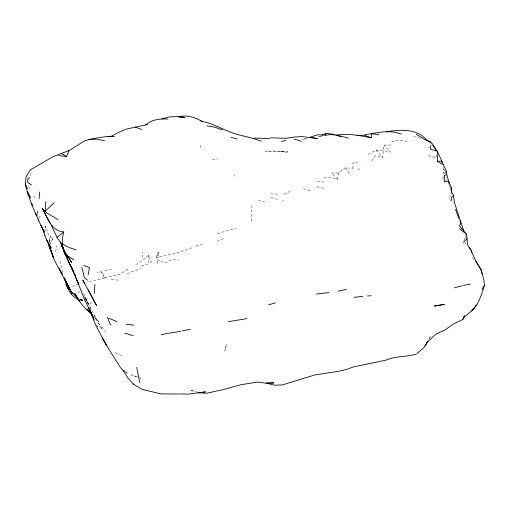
<?xml version="1.0" encoding="UTF-8"?>
<svg xmlns="http://www.w3.org/2000/svg" width="510" height="510" viewBox="0 0 510 510"><rect width="100%" height="100%" fill="white"/><g stroke="black" fill="none" stroke-linecap="round" stroke-linejoin="round"><path stroke-width="0.38" stroke-dasharray="2.55 1.91" d="M251.972 205.237L251.5 222.481M333.419 134.251L333.393 135.807L335.65 135.972M142.271 257.588L142.379 252.495L141.748 252.985M442.954 178.768L443.502 169.435L442.756 165.667M44.861 232.426L45.212 226.274L47.545 231.068L47.194 232.235L50.356 236.646L53.148 238.113L50.337 243.633M44.797 232.42L45.212 226.274M450.018 195.132L449.692 199.799L454.11 202.362M324.143 177.965L331.06 177.55L337.824 179.271L338.296 172.954L345.665 167.809L352.627 168.313L353.13 162.422L360.124 163.187M371.79 161.02L375.411 155.588L382.596 157.571L383.934 145.057L391.183 145.07M465.853 238.763L466.038 237.246M436.675 154.759L436.279 157.826L428.578 155.499M48.648 243.091L50.356 236.646L49.081 241.683L49.113 240.108L49.393 242.454M88.931 281.558L104.461 278.199L104.646 277.096L101.382 271.747L96.919 272.793M55.577 251.564L56.655 246.999L56.374 245.712M157.928 252.609L158.801 252.424L157.928 252.609L156.302 257.901L158.329 260.253L164.934 263.103L172.692 259.023L179.208 260.094M36.975 213.116L37.459 211.605L37.982 216.278M463.858 240.803L466.127 234.944M28.656 179.813L31.18 173.464M156.959 263.574L158.329 260.253M79.407 290.84L77.456 294.525L75.875 296.24M429.312 338.544L430.733 335.867L428.808 339.15M53.148 238.113L50.337 242.639L50.401 244.978M87.459 298.784L86.553 299.784L84.405 299.835M89.696 304.126L91.768 301.856M38.671 217.866L41.845 214.812M358.403 169.887L359.665 168.765M150.227 259.093L148.812 255.178L142.124 260.744L134.869 265.315M141.391 266.061L148.85 263.606L152.133 261.126M127.698 269.101L120.156 274.08L105.87 277.816L104.646 277.096M282.642 200.902L283.541 200.322M85.846 300.205L86.93 299.542L84.271 299.829M368.271 154.358L376.042 150.106L383.246 150.488L390.501 152.127L383.934 145.057M320.592 135.934L317.972 137.222L323.289 135.794M283.796 194.31L290.317 191.263M127.143 273.774L134.366 270.683L140.862 268.776M216.986 241.287L224.024 238.374M72.382 286.512L80.121 283.375M158.667 256.989L156.302 257.901L158.036 252.526L158.667 256.989C170.633 254.777 182.382 251.73 193.621 247.006M306.548 138.344L302.302 139.727L306.791 138.286M195.808 246.285L202.247 244.315M391.591 141.939L399.228 139.842L406.636 141.455M217.611 233.656L231.82 229.219L236.111 228.372M104.754 270.957L112.461 269.293M80.115 299.95L83.691 299.854M212.345 159.305L217.56 159.196M79.713 299.925L83.512 299.848M338.296 172.954L331.334 173.037L337.824 179.271M270.74 193.94L277.332 194.112M317.137 181.401L323.92 182.07M111.422 279.321L118.103 280.143M258.34 200.659L264.639 201.667M280.685 151.24L265.372 151.228L272.761 150.96L287.532 151.75L280.532 151.215L287.965 152.719M80.433 300.058L84.042 300.734M428.362 147.288L429.292 147.511M270.982 197.701L277.242 199.276M420.246 138.216L413.973 136.559M316.869 186.603L323.487 188.426M303.501 188.63L309.959 190.695M139.663 377.795L140.843 378.203L137.942 377.19M137.222 376.935L131.427 374.907L137.419 377.005M79.879 299.121L84.762 300.874M197.619 392.47L190.262 389.787L194.922 392.133M79.726 299.325L83.015 300.836L79.911 298.713M444.905 179.737L447.5 181.031M125.466 372.192L128.182 373.543L124.975 371.433M115.209 352.512L123.273 356.567M443.502 169.435L446.448 171.456M94.458 317.622L98.902 321.625L96.275 319.158L93.814 315.537L102.21 329.607L86.177 299.816L90.519 308.352L89.582 306.516M464.935 242.932L465.847 243.863L465.573 241.039M376.042 150.106L382.596 157.571M101.847 326.751L105.717 331.474M28.541 186.469L31.033 190.345M345.665 167.809L350.663 175.657M84.392 296.61L85.82 299.179M84.749 297.273L88.612 304.572L82.862 291.695M96.792 325.042L97.792 326.999L96.766 324.953M101.382 271.747L104.461 278.199M33.838 195.61L34.954 198.517M472.776 257.199L473.701 260.871M62.762 272.295L60.148 260.884M234.715 174.79L234.97 176.275M449.316 184.818L450.094 189.529M200.545 145.573L200.819 147.568M37.459 211.605L37.912 216.119M148.812 255.178L148.85 263.606M226.415 344.333L224.878 350.906L226.415 344.333M82.429 300.753L79.93 298.943L82.429 300.753M27.648 189.133L27.476 187.642L27.636 189.076"/><path stroke-width="0.76" d="M451.356 200.392L451.363 197.472L453.677 195.547L451.516 191.989L451.127 187.489L448.8 181.681L446.779 174.72L446.448 171.456L437.166 150.928L430.567 149.456L430.746 145.184M442.374 164.341L437.503 161.243L437.669 154.434M48.998 244.035L48.928 246.394L51.727 252.852M335.701 135.36C347.463 132.823 359.646 135.666 371.274 137.783L371.382 133.805L378.911 134.557M94.286 293.569L94.924 284.389M26.386 188.069L25.5 184.129L26.023 176.868L30.396 169.862L53.091 156.627L68.85 150.597M45.849 201.597L45.059 211.363L47.258 213.212L58.178 219.721M39.041 198.804L39.716 192.034M65.07 252.597L62.921 247.93L67.224 257.308L61.347 245.049L66.051 254.005C60.939 247.65 61.895 239.311 63.801 231.948C51.261 231.151 47.487 217.744 42.445 208.666L45.059 211.363L54.156 202.687M28.165 177.569L27.566 182.223L31.543 185.002M451.516 191.989L451.363 193.08L451.127 187.489M270.612 137.796L286.155 138.306L294.219 137.031L302.099 136.559L317.437 138.624L310.086 137.19L317.902 134.736L325.565 135.182L325.839 133.346L333.419 134.251L348.445 138.127M88.23 274.718L89.448 267.572L83.538 265.404M459.574 228.531L466.625 234.453L467.555 245.004L470.928 249.849L475.811 261.216L481.07 269.631L483.862 279.958L484.5 285.262C481.893 293.632 479.26 302.245 473.624 309.143L464.011 317.303L462.908 319.394L453.645 323.856L444.726 330.078L435.757 334.165L426.5 343.083L427.654 341.12M462.908 319.394L464.336 315.148M58.656 155.614L66.689 156.487L68.856 150.788L84.532 140.862L90.193 139.217L98.838 137.655L106.577 136.552L114.406 136.399M482.052 289.431L484.5 285.262M425.047 346.009L427.539 341.891L423.791 347.814L417.001 353.417M471.801 310.896L476.27 305.005M463.507 242.435L467.071 238.827M444.452 173.273L446.448 171.456M63.801 231.948L57.031 237.392L60.282 242.135L63.565 249.753L62.022 243.678L60.282 242.135M145.694 125.097C151.534 119.308 160.191 118.728 167.949 119.008M321.906 135.284L325.839 133.346M386.217 360.06C395.734 355.846 406.438 357.115 416.281 354.087M446.779 174.72L444.408 175.434L444.216 181.802L448.8 181.681L449.189 184.034M268.566 304.852L275.419 302.838M198.537 392.77L205.422 391.903L188.158 394.115L179.851 393.918M108.101 136.795L112.085 135.979L116.376 133.41L125.989 129.177L147.498 124.523M454.448 287.818L462.417 285.689M161.893 118.875L169.498 116.905L177.18 116.605L184.9 117.427L178.704 116.86C187.113 114.438 195.585 117.568 202.808 121.839L200.761 120.8M281.526 141.455L285.683 140.562M338.066 291.146L346.245 289.406M182.287 330.907L190.313 329.281M180.585 331.277L161.211 334.566M463.571 285.415L470.398 284.089M228.493 321.638L247.038 318.603M437.006 305.681L444.382 304.355L434.29 306.051L436.267 305.809M385.84 360.168L353.857 366.792L346.647 369.374L338.666 371.299L314.893 374.926L282.247 384.954L274.246 385.171L266.341 383.074L273.902 382.933L265.799 383.157L257.748 382.054L240.86 384.719L223.731 389.525L206.41 393.248L198.352 392.738M328.893 292.561L316.149 294.111M325.565 135.182L333.419 134.251M354.106 297.362L362.635 296.374M386.159 131.771C400.14 129.712 416.868 128.042 426.851 140.352L430.268 141.525L431.97 144.018M367.512 295.953L371.127 295.755M88.772 139.53L96.6 139.128L104.595 140.779M356.879 135.532L362.973 135.246M437.503 161.243L441.864 161.147L442.164 162.652M269.975 138.548L254.445 138.076M179.055 394.026L160.688 393.867L142.06 389.328L133.461 384.177L127.774 377.789L123.05 370.164L124.338 371.012M338.666 136.195L340.922 136.361M126.263 324.233L133.9 325.163M206.881 125.919L214.678 127.194L222.475 129.878M401.306 134.162C388.977 129.259 376.119 132.944 363.687 135.086L371.274 137.783M231.208 137.343L237.01 139.007M124.867 333.196L133.11 335.669M294.487 139.122L301.486 141.251M201.692 121.259C214.563 123.86 225.471 131.223 238.049 134.678L253.617 138.516L261.375 141.193M76.226 249.932L68.64 247.35L62.022 243.678M79.05 299.695C70.533 296.743 66.555 287.213 64.757 279.059M135.596 127.168L141.538 129.495M109.165 318.291L116.905 321.631M430.701 142.328L423.536 138.867L416.154 134.117M90.818 312.84C83.608 308.282 78.884 300.69 74.689 293.409L79.375 301.053M61.506 153.625L66.689 156.487M68.601 256.364L73.676 259.851M87.516 280.124L84.418 277.803L81.823 267.412M89.186 310.96L86.898 309.06L92.616 315.715M107.514 317.265L110.013 323.952L111.072 324.87M74.887 295.264L78.565 299.74M74.938 295.315L70.578 290.802L64.228 277.765L72.159 293.632L69.832 289.291M123.949 371.261L120.449 367.563L104.958 342.962L95.236 324.067L90.678 312.241L88.396 307.313L91.111 313.28L84.679 299.752L75.627 277.147L63.801 251.404L65.65 255.293M133.135 383.807L133.461 384.177M466.414 234.211L459.395 225.656L460.657 223.954C459.586 214.187 453.728 205.409 453.677 195.547M469.085 247.477L470.928 249.849L471.667 252.788M432.818 145.261L436.649 150.864L432.353 143.705M475.811 261.216L481.07 269.631L482.122 273.902M106.558 345.225L102.242 337.741L106.163 344.543M68.493 257.435L66.759 254.611L71.547 262.325L68.869 258.066M59.224 268.815L62.271 274.17C57.407 266.252 52.543 258.047 50.515 248.867L53.575 257.735L52.173 253.642M84.864 283.77L82.798 280.124L96.645 305.713L88.166 289.731M66.026 284.268L68.595 288.979M42.445 208.666L50.49 223.864M64.381 252.622L68.754 261.298M73.249 271.046L68.142 260.591L72.745 269.892M93.693 318.514L92.718 316.493L93.591 318.399M73.3 271.103L71.712 267.763L73.268 271.141M59.141 268.77L66.007 282.374M51.325 225.197L57.005 237.348M73.893 272.499L75.767 276.554L74.396 273.532M94.165 319.84L89.658 309.283L92.928 316.908M71.343 266.692L73.281 271.001M76.647 279.512L78.776 284.293L75.627 277.147M44.644 234.727L47.213 241.389L51.229 248.102L46.448 239.636L48.533 243.837L50.139 248.701L49.948 247.14M455.551 209.482L458.745 218.369M460.294 220.25L463.819 230.998M44.651 234.849L43.044 229.659L41.004 225.248L44.077 232.082C36.828 216.578 29.095 200.985 25.5 184.129M31.76 203.139L32.308 205.269M139.746 382.749L136.718 367.404M35.745 213.072L36.242 215.379M437.166 150.928L437.669 153.516M38.326 219.657L38.505 220.945L38.333 219.389M28.075 192.863L28.337 195.101L28.126 193.386M44.727 234.734L44.772 235.199M30.53 197.861L27.157 191.473L30.53 197.861"/></g></svg>
